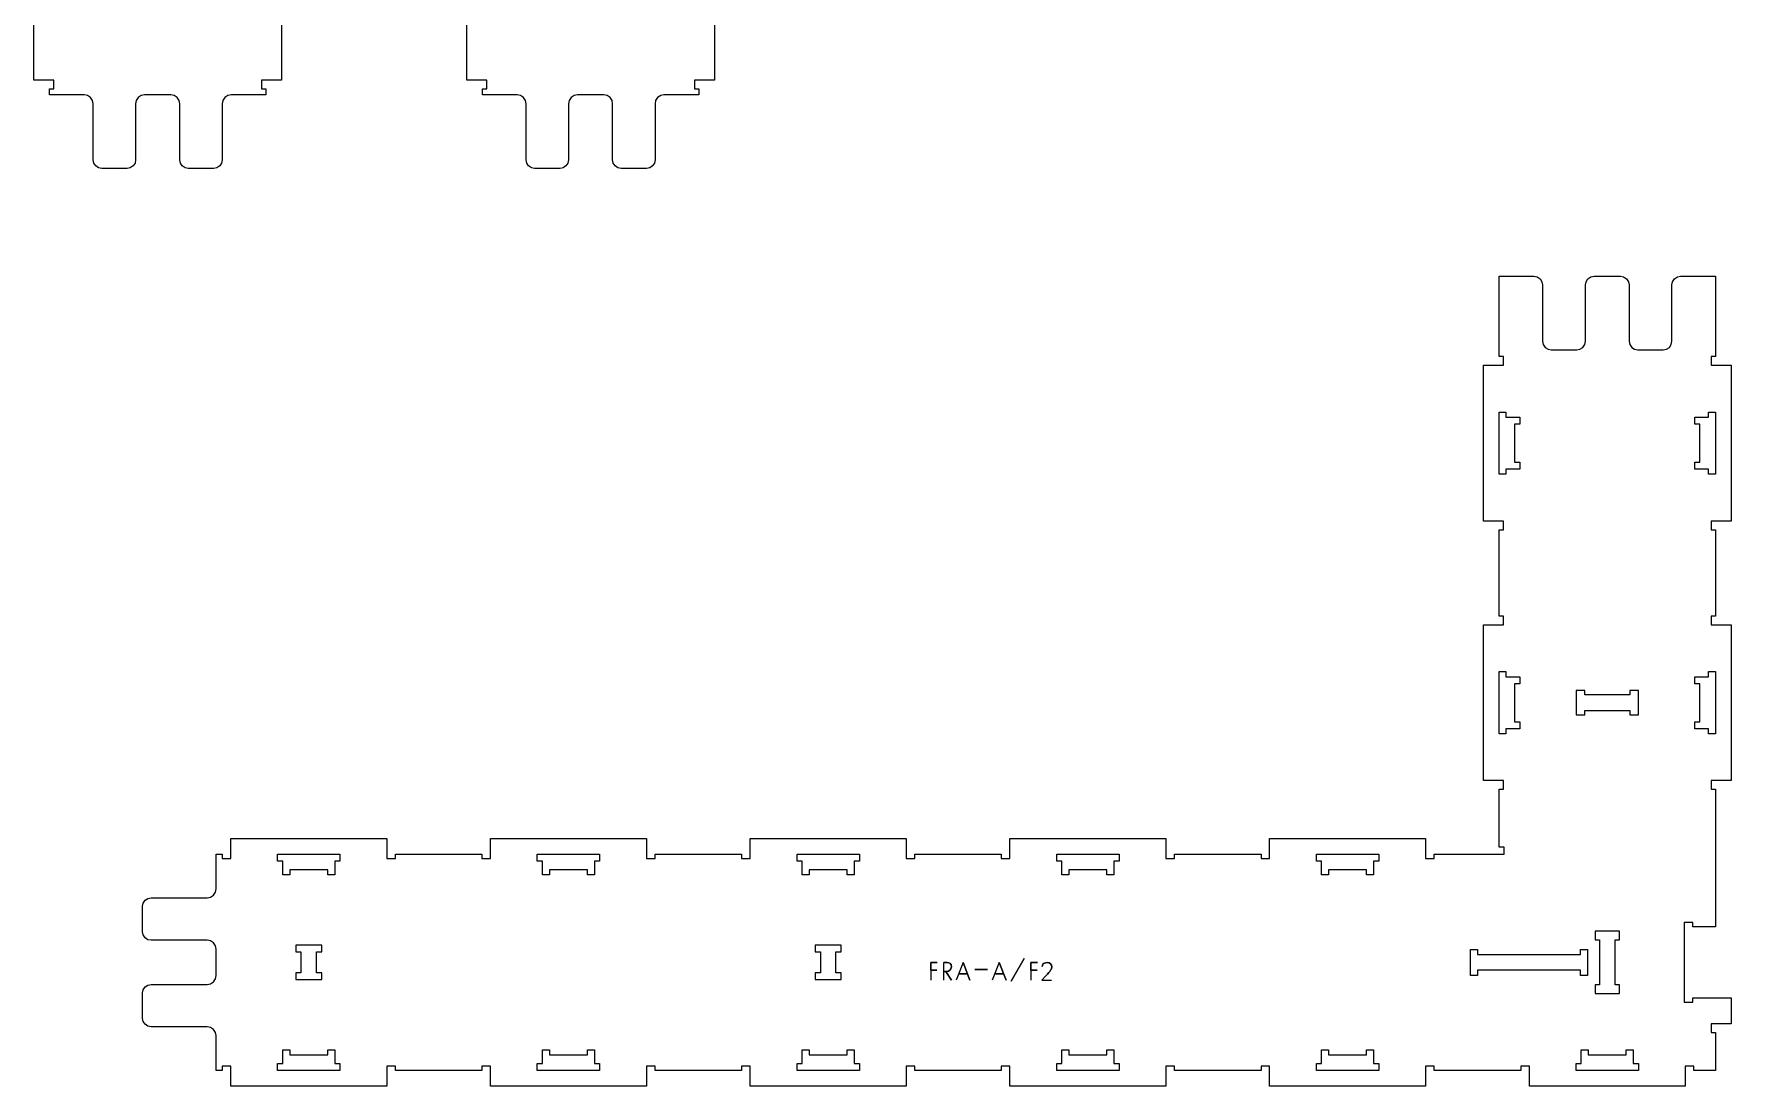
# Model space of a CAD drawing. Extents: x -5375 to 6625, y -4346 to 3702.
# Drawn here: x 1157 to 3117, y -1668 to -452 of the extents above; entities that cross this region are included whole.
import ezdxf

# ---------------------------------------------------------------- set-up
doc = ezdxf.new("R2010")
doc.units = 0

msp = doc.modelspace()

# ---------------------------------------------------------------- linework, layer by layer
at = {"layer": 'Cuts', "color": 4}
for points in [[(2849.5, -894.9), (2849.5, -888.9), (2857.5, -888.9), (2857.5, -894.9), (2867.5, -894.9), (2873.5, -894.9), (2873.5, -902.9), (2867.5, -902.9), (2867.5, -946.9), (2873.5, -946.9), (2873.5, -954.9), (2867.5, -954.9), (2857.5, -954.9), (2857.5, -960.9), (2849.5, -960.9), (2849.5, -954.9)], [(3099.5, -954.9), (3099.5, -960.9), (3091.5, -960.9), (3091.5, -954.9), (3081.5, -954.9), (3075.5, -954.9), (3075.5, -946.9), (3081.5, -946.9), (3081.5, -902.9), (3075.5, -902.9), (3075.5, -894.9), (3081.5, -894.9), (3091.5, -894.9), (3091.5, -888.9), (3099.5, -888.9), (3099.5, -894.9)], [(2849.5, -1194.9), (2849.5, -1188.9), (2857.5, -1188.9), (2857.5, -1194.9), (2867.5, -1194.9), (2873.5, -1194.9), (2873.5, -1202.9), (2867.5, -1202.9), (2867.5, -1246.9), (2873.5, -1246.9), (2873.5, -1254.9), (2867.5, -1254.9), (2857.5, -1254.9), (2857.5, -1260.9), (2849.5, -1260.9), (2849.5, -1254.9)], [(3099.5, -1254.9), (3099.5, -1260.9), (3091.5, -1260.9), (3091.5, -1254.9), (3081.5, -1254.9), (3075.5, -1254.9), (3075.5, -1246.9), (3081.5, -1246.9), (3081.5, -1202.9), (3075.5, -1202.9), (3075.5, -1194.9), (3081.5, -1194.9), (3091.5, -1194.9), (3091.5, -1188.9), (3099.5, -1188.9), (3099.5, -1194.9)], [(3010.5, -1210.9), (3000.5, -1210.9), (3000.5, -1215.9), (2948.5, -1215.9), (2948.5, -1210.9), (2938.5, -1210.9), (2938.5, -1238.9), (2948.5, -1238.9), (2948.5, -1233.9), (3000.5, -1233.9), (3000.5, -1238.9), (3010.5, -1238.9)], [(1504.5, -1399.9), (1510.5, -1399.9), (1510.5, -1407.9), (1504.5, -1407.9), (1504.5, -1417.9), (1504.5, -1423.9), (1496.5, -1423.9), (1496.5, -1417.9), (1452.5, -1417.9), (1452.5, -1423.9), (1444.5, -1423.9), (1444.5, -1417.9), (1444.5, -1407.9), (1438.5, -1407.9), (1438.5, -1399.9), (1444.5, -1399.9)], [(1804.5, -1399.9), (1810.5, -1399.9), (1810.5, -1407.9), (1804.5, -1407.9), (1804.5, -1417.9), (1804.5, -1423.9), (1796.5, -1423.9), (1796.5, -1417.9), (1752.5, -1417.9), (1752.5, -1423.9), (1744.5, -1423.9), (1744.5, -1417.9), (1744.5, -1407.9), (1738.5, -1407.9), (1738.5, -1399.9), (1744.5, -1399.9)], [(2104.5, -1399.9), (2110.5, -1399.9), (2110.5, -1407.9), (2104.5, -1407.9), (2104.5, -1417.9), (2104.5, -1423.9), (2096.5, -1423.9), (2096.5, -1417.9), (2052.5, -1417.9), (2052.5, -1423.9), (2044.5, -1423.9), (2044.5, -1417.9), (2044.5, -1407.9), (2038.5, -1407.9), (2038.5, -1399.9), (2044.5, -1399.9)], [(2404.5, -1399.9), (2410.5, -1399.9), (2410.5, -1407.9), (2404.5, -1407.9), (2404.5, -1417.9), (2404.5, -1423.9), (2396.5, -1423.9), (2396.5, -1417.9), (2352.5, -1417.9), (2352.5, -1423.9), (2344.5, -1423.9), (2344.5, -1417.9), (2344.5, -1407.9), (2338.5, -1407.9), (2338.5, -1399.9), (2344.5, -1399.9)], [(2704.5, -1399.9), (2710.5, -1399.9), (2710.5, -1407.9), (2704.5, -1407.9), (2704.5, -1417.9), (2704.5, -1423.9), (2696.5, -1423.9), (2696.5, -1417.9), (2652.5, -1417.9), (2652.5, -1423.9), (2644.5, -1423.9), (2644.5, -1417.9), (2644.5, -1407.9), (2638.5, -1407.9), (2638.5, -1399.9), (2644.5, -1399.9)], [(2988.5, -1550.9), (2983.5, -1550.9), (2983.5, -1498.9), (2988.5, -1498.9), (2988.5, -1488.9), (2960.5, -1488.9), (2960.5, -1498.9), (2965.5, -1498.9), (2965.5, -1550.9), (2960.5, -1550.9), (2960.5, -1560.9), (2988.5, -1560.9)], [(1489.5, -1504.9), (1483.5, -1504.9), (1465.5, -1504.9), (1459.5, -1504.9), (1459.5, -1512.9), (1465.5, -1512.9), (1465.5, -1536.9), (1459.5, -1536.9), (1459.5, -1544.9), (1465.5, -1544.9), (1483.5, -1544.9), (1489.5, -1544.9), (1489.5, -1536.9), (1483.5, -1536.9), (1483.5, -1512.9), (1489.5, -1512.9)], [(2089.5, -1504.9), (2083.5, -1504.9), (2065.5, -1504.9), (2059.5, -1504.9), (2059.5, -1512.9), (2065.5, -1512.9), (2065.5, -1536.9), (2059.5, -1536.9), (2059.5, -1544.9), (2065.5, -1544.9), (2083.5, -1544.9), (2089.5, -1544.9), (2089.5, -1536.9), (2083.5, -1536.9), (2083.5, -1512.9), (2089.5, -1512.9)], [(2824.5, -1539.9), (2816.5, -1539.9), (2816.5, -1533.9), (2816.5, -1515.9), (2816.5, -1509.9), (2824.5, -1509.9), (2824.5, -1515.9), (2943.5, -1515.9), (2943.5, -1509.9), (2951.5, -1509.9), (2951.5, -1515.9), (2951.5, -1533.9), (2951.5, -1539.9), (2943.5, -1539.9), (2943.5, -1533.9), (2824.5, -1533.9)], [(1444.5, -1649.9), (1438.5, -1649.9), (1438.5, -1641.9), (1444.5, -1641.9), (1444.5, -1631.9), (1444.5, -1625.9), (1452.5, -1625.9), (1452.5, -1631.9), (1496.5, -1631.9), (1496.5, -1625.9), (1504.5, -1625.9), (1504.5, -1631.9), (1504.5, -1641.9), (1510.5, -1641.9), (1510.5, -1649.9), (1504.5, -1649.9)], [(1744.5, -1649.9), (1738.5, -1649.9), (1738.5, -1641.9), (1744.5, -1641.9), (1744.5, -1631.9), (1744.5, -1625.9), (1752.5, -1625.9), (1752.5, -1631.9), (1796.5, -1631.9), (1796.5, -1625.9), (1804.5, -1625.9), (1804.5, -1631.9), (1804.5, -1641.9), (1810.5, -1641.9), (1810.5, -1649.9), (1804.5, -1649.9)], [(2044.5, -1649.9), (2038.5, -1649.9), (2038.5, -1641.9), (2044.5, -1641.9), (2044.5, -1631.9), (2044.5, -1625.9), (2052.5, -1625.9), (2052.5, -1631.9), (2096.5, -1631.9), (2096.5, -1625.9), (2104.5, -1625.9), (2104.5, -1631.9), (2104.5, -1641.9), (2110.5, -1641.9), (2110.5, -1649.9), (2104.5, -1649.9)], [(2344.5, -1649.9), (2338.5, -1649.9), (2338.5, -1641.9), (2344.5, -1641.9), (2344.5, -1631.9), (2344.5, -1625.9), (2352.5, -1625.9), (2352.5, -1631.9), (2396.5, -1631.9), (2396.5, -1625.9), (2404.5, -1625.9), (2404.5, -1631.9), (2404.5, -1641.9), (2410.5, -1641.9), (2410.5, -1649.9), (2404.5, -1649.9)], [(2644.5, -1649.9), (2638.5, -1649.9), (2638.5, -1641.9), (2644.5, -1641.9), (2644.5, -1631.9), (2644.5, -1625.9), (2652.5, -1625.9), (2652.5, -1631.9), (2696.5, -1631.9), (2696.5, -1625.9), (2704.5, -1625.9), (2704.5, -1631.9), (2704.5, -1641.9), (2710.5, -1641.9), (2710.5, -1649.9), (2704.5, -1649.9)], [(2944.5, -1649.9), (2938.5, -1649.9), (2938.5, -1641.9), (2944.5, -1641.9), (2944.5, -1631.9), (2944.5, -1625.9), (2952.5, -1625.9), (2952.5, -1631.9), (2996.5, -1631.9), (2996.5, -1625.9), (3004.5, -1625.9), (3004.5, -1631.9), (3004.5, -1641.9), (3010.5, -1641.9), (3010.5, -1649.9), (3004.5, -1649.9)]]:
    msp.add_lwpolyline(points, close=True, dxfattribs=at)
at = {"layer": 'Outlines', "color": 5}
for points in [[(1443, -325.4), (1443, -505.4), (1420, -505.4), (1420, -515.4), (1425, -515.4), (1425, -522.4), (1384.7, -522.4), (1381, -523.1), (1377.5, -525.4), (1375.2, -528.8), (1374.5, -532.6), (1374.5, -597.6), (1373.8, -601.2), (1371.6, -604.5), (1368.3, -606.7), (1364.7, -607.4), (1335.2, -607.4), (1331.7, -606.7), (1328.4, -604.5), (1326.2, -601.2), (1325.5, -597.6), (1325.5, -532.6), (1324.8, -528.8), (1322.5, -525.4), (1319, -523.1), (1315.2, -522.4), (1284.8, -522.4), (1281, -523.1), (1277.5, -525.4), (1275.2, -528.8), (1274.5, -532.6), (1274.5, -597.6), (1273.8, -601.2), (1271.6, -604.5), (1268.3, -606.7), (1264.8, -607.4), (1235.3, -607.4), (1231.7, -606.7), (1228.4, -604.5), (1226.2, -601.2), (1225.5, -597.6), (1225.5, -532.6), (1224.8, -528.8), (1222.5, -525.4), (1219, -523.1), (1215.3, -522.4), (1175, -522.4), (1175, -515.4), (1180, -515.4), (1180, -505.4), (1157, -505.4), (1157, -325.4)], [(1943, -325.4), (1943, -505.4), (1920, -505.4), (1920, -515.4), (1925, -515.4), (1925, -522.4), (1884.7, -522.4), (1881, -523.1), (1877.5, -525.4), (1875.2, -528.8), (1874.5, -532.6), (1874.5, -597.6), (1873.8, -601.2), (1871.6, -604.5), (1868.3, -606.7), (1864.7, -607.4), (1835.2, -607.4), (1831.7, -606.7), (1828.4, -604.5), (1826.2, -601.2), (1825.5, -597.6), (1825.5, -532.6), (1824.8, -528.8), (1822.5, -525.4), (1819, -523.1), (1815.2, -522.4), (1784.8, -522.4), (1781, -523.1), (1777.5, -525.4), (1775.2, -528.8), (1774.5, -532.6), (1774.5, -597.6), (1773.8, -601.2), (1771.6, -604.5), (1768.3, -606.7), (1764.8, -607.4), (1735.3, -607.4), (1731.7, -606.7), (1728.4, -604.5), (1726.2, -601.2), (1725.5, -597.6), (1725.5, -532.6), (1724.8, -528.8), (1722.5, -525.4), (1719, -523.1), (1715.3, -522.4), (1675, -522.4), (1675, -515.4), (1680, -515.4), (1680, -505.4), (1657, -505.4), (1657, -325.4)]]:
    msp.add_lwpolyline(points, dxfattribs=at)
msp.add_lwpolyline([(2849.5, -1391.9), (2849.5, -1374.9), (2849.5, -1324.9), (2854.5, -1324.9), (2854.5, -1314.9), (2831.5, -1314.9), (2831.5, -1134.9), (2854.5, -1134.9), (2854.5, -1124.9), (2849.5, -1124.9), (2849.5, -1074.9), (2849.5, -1024.9), (2854.5, -1024.9), (2854.5, -1014.9), (2831.5, -1014.9), (2831.5, -834.9), (2854.5, -834.9), (2854.5, -824.9), (2849.5, -824.9), (2849.5, -732.1), (2889.7, -732.1), (2893.4, -732.8), (2896.8, -735.1), (2899, -738.4), (2899.7, -742.1), (2899.7, -807.1), (2900.5, -810.8), (2902.7, -814.2), (2906.1, -816.4), (2909.7, -817.1), (2939.2, -817.1), (2942.9, -816.4), (2946.3, -814.2), (2948.5, -810.8), (2949.2, -807.1), (2949.2, -742.1), (2950, -738.4), (2952.2, -735.1), (2955.6, -732.8), (2959.2, -732.1), (2989.7, -732.1), (2993.4, -732.8), (2996.8, -735.1), (2999, -738.4), (2999.7, -742.1), (2999.7, -807.1), (3000.5, -810.8), (3002.7, -814.2), (3006.1, -816.4), (3009.7, -817.1), (3039.2, -817.1), (3042.9, -816.4), (3046.3, -814.2), (3048.5, -810.8), (3049.2, -807.1), (3049.2, -742.1), (3050, -738.4), (3052.2, -735.1), (3055.6, -732.8), (3059.2, -732.1), (3099.5, -732.1), (3099.5, -824.9), (3094.5, -824.9), (3094.5, -834.9), (3117.5, -834.9), (3117.5, -1014.9), (3094.5, -1014.9), (3094.5, -1024.9), (3099.5, -1024.9), (3099.5, -1074.9), (3099.5, -1124.9), (3094.5, -1124.9), (3094.5, -1134.9), (3117.5, -1134.9), (3117.5, -1314.9), (3094.5, -1314.9), (3094.5, -1324.9), (3099.5, -1324.9), (3099.5, -1374.9), (3099.5, -1483.9), (3073.5, -1483.9), (3073.5, -1478.9), (3063.5, -1478.9), (3063.5, -1570.9), (3073.5, -1570.9), (3073.5, -1565.9), (3117.5, -1565.9), (3117.5, -1595.9), (3094.5, -1595.9), (3094.5, -1605.9), (3099.5, -1605.9), (3099.5, -1649.9), (3074.5, -1649.9), (3074.5, -1644.9), (3064.5, -1644.9), (3064.5, -1667.9), (2884.5, -1667.9), (2884.5, -1644.9), (2874.5, -1644.9), (2874.5, -1649.9), (2774.5, -1649.9), (2774.5, -1644.9), (2764.5, -1644.9), (2764.5, -1667.9), (2584.5, -1667.9), (2584.5, -1644.9), (2574.5, -1644.9), (2574.5, -1649.9), (2524.5, -1649.9), (2474.5, -1649.9), (2474.5, -1644.9), (2464.5, -1644.9), (2464.5, -1667.9), (2284.5, -1667.9), (2284.5, -1644.9), (2274.5, -1644.9), (2274.5, -1649.9), (2224.5, -1649.9), (2174.5, -1649.9), (2174.5, -1644.9), (2164.5, -1644.9), (2164.5, -1667.9), (1984.5, -1667.9), (1984.5, -1644.9), (1974.5, -1644.9), (1974.5, -1649.9), (1924.5, -1649.9), (1874.5, -1649.9), (1874.5, -1644.9), (1864.5, -1644.9), (1864.5, -1667.9), (1684.5, -1667.9), (1684.5, -1644.9), (1674.5, -1644.9), (1674.5, -1649.9), (1624.5, -1649.9), (1574.5, -1649.9), (1574.5, -1644.9), (1564.5, -1644.9), (1564.5, -1667.9), (1384.5, -1667.9), (1384.5, -1644.9), (1374.5, -1644.9), (1374.5, -1649.9), (1367.5, -1649.9), (1367.5, -1609.6), (1366.8, -1605.9), (1364.5, -1602.4), (1361, -1600.1), (1357.3, -1599.4), (1292.3, -1599.4), (1288.7, -1598.7), (1285.4, -1596.5), (1283.2, -1593.2), (1282.5, -1589.6), (1282.5, -1560.1), (1283.2, -1556.5), (1285.4, -1553.2), (1288.7, -1551.1), (1292.3, -1550.4), (1357.3, -1550.4), (1361, -1549.7), (1364.5, -1547.4), (1366.8, -1543.9), (1367.5, -1540.1), (1367.5, -1509.6), (1366.8, -1505.9), (1364.5, -1502.4), (1361, -1500.1), (1357.3, -1499.4), (1292.3, -1499.4), (1288.7, -1498.7), (1285.4, -1496.5), (1283.2, -1493.2), (1282.5, -1489.6), (1282.5, -1460.1), (1283.2, -1456.5), (1285.4, -1453.2), (1288.7, -1451.1), (1292.3, -1450.4), (1357.3, -1450.4), (1361, -1449.7), (1364.5, -1447.4), (1366.8, -1443.9), (1367.5, -1440.1), (1367.5, -1399.9), (1374.5, -1399.9), (1374.5, -1404.9), (1384.5, -1404.9), (1384.5, -1381.9), (1564.5, -1381.9), (1564.5, -1404.9), (1574.5, -1404.9), (1574.5, -1399.9), (1624.5, -1399.9), (1674.5, -1399.9), (1674.5, -1404.9), (1684.5, -1404.9), (1684.5, -1381.9), (1864.5, -1381.9), (1864.5, -1404.9), (1874.5, -1404.9), (1874.5, -1399.9), (1924.5, -1399.9), (1974.5, -1399.9), (1974.5, -1404.9), (1984.5, -1404.9), (1984.5, -1381.9), (2164.5, -1381.9), (2164.5, -1404.9), (2174.5, -1404.9), (2174.5, -1399.9), (2224.5, -1399.9), (2274.5, -1399.9), (2274.5, -1404.9), (2284.5, -1404.9), (2284.5, -1381.9), (2464.5, -1381.9), (2464.5, -1404.9), (2474.5, -1404.9), (2474.5, -1399.9), (2524.5, -1399.9), (2574.5, -1399.9), (2574.5, -1404.9), (2584.5, -1404.9), (2584.5, -1381.9), (2764.5, -1381.9), (2764.5, -1404.9), (2774.5, -1404.9), (2774.5, -1399.9), (2849.5, -1399.9), (2855.5, -1399.9), (2855.5, -1391.9)], close=True, dxfattribs=at)
at = {"layer": 'Tags', "color": 2}
for points in [[(2193, -1534.1), (2200.2, -1534.1), (2193, -1534.1), (2193, -1525), (2200.5, -1525), (2193, -1525), (2193, -1545.5)], [(2208.2, -1545.5), (2208.2, -1525), (2211.8, -1525), (2213.8, -1525.3), (2215.4, -1526.2), (2216.5, -1527.8), (2216.9, -1530.1), (2216.3, -1532.4), (2214.9, -1534.1), (2213.3, -1535.1), (2211.8, -1535.4), (2208.2, -1535.4), (2211.8, -1535.4), (2213.3, -1535.1), (2214.9, -1534.1), (2216.3, -1532.4), (2216.9, -1530.1), (2216.5, -1527.8), (2215.4, -1526.2), (2213.8, -1525.3), (2211.8, -1525), (2208.2, -1525)], [(2230.3, -1525), (2238.3, -1545.5), (2230.3, -1525), (2222.3, -1545.5)], [(2272, -1525), (2280, -1545.5), (2272, -1525), (2264, -1545.5)], [(2308.6, -1534.1), (2315.9, -1534.1), (2308.6, -1534.1), (2308.6, -1525), (2316.2, -1525), (2308.6, -1525), (2308.6, -1545.5)], [(2321.5, -1545.5), (2326.1, -1540.4), (2327.8, -1538.5), (2329.4, -1536.7), (2330.5, -1535.4), (2331.1, -1534.7), (2331.5, -1534), (2332.1, -1533.1), (2332.6, -1531.9), (2332.8, -1530.2), (2332.4, -1528.3), (2331.5, -1526.7), (2329.8, -1525.4), (2327.3, -1525), (2323, -1526.3), (2321.6, -1529.6), (2323, -1526.3), (2327.3, -1525), (2329.8, -1525.4), (2331.5, -1526.7), (2332.4, -1528.3), (2332.8, -1530.2), (2332.6, -1531.9), (2332.1, -1533.1), (2331.5, -1534), (2331.1, -1534.7), (2330.5, -1535.4), (2329.4, -1536.7), (2327.8, -1538.5), (2326.1, -1540.4), (2321.5, -1545.5), (2332.6, -1545.5)]]:
    msp.add_lwpolyline(points, dxfattribs=at)
for points in [[(2300.9, -1520.3), (2285.7, -1546.7)], [(2216.9, -1545.5), (2210.3, -1535.4)], [(2235.4, -1538.2), (2225.1, -1538.2)], [(2258.6, -1533.2), (2244, -1533.2)], [(2277.1, -1538.2), (2266.8, -1538.2)]]:
    msp.add_lwpolyline(points, close=True, dxfattribs=at)

doc.saveas('drawing.dxf')
